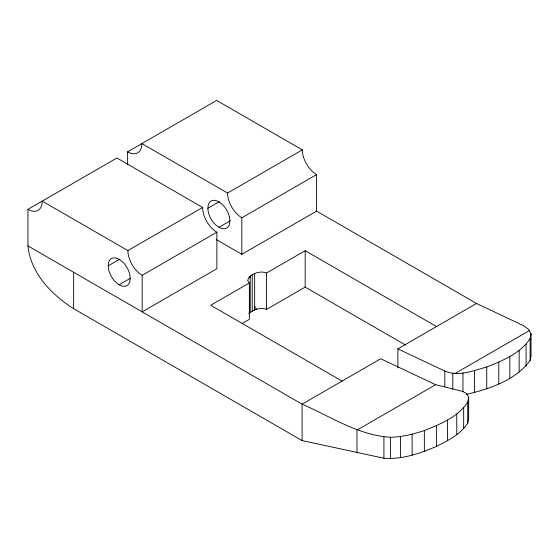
<?xml version="1.0" encoding="UTF-8"?>
<svg xmlns="http://www.w3.org/2000/svg" width="559" height="559" viewBox="0 0 559 559"><rect width="100%" height="100%" fill="white"/><g stroke="black" fill="none" stroke-linecap="round" stroke-linejoin="round"><path stroke-width="0.84" d="M108.201 265.832L108.565 262.639A15.596 9.007 60 0 1 116.363 258.132L119.116 259.306L122.072 261.43A15.596 9.007 60 0 1 129.87 274.937L130.233 278.333L129.87 281.533A15.596 9.007 60 0 1 122.072 286.033L119.116 284.748L116.363 282.735A15.596 9.007 60 0 1 108.565 269.228L108.201 265.832L119.521 259.299M207.864 208.297L208.227 205.097A15.596 9.007 60 0 1 216.026 200.59L218.786 201.764L221.734 203.888A15.596 9.007 60 0 1 229.532 217.395L229.896 220.791L229.532 223.991A15.596 9.007 60 0 1 221.734 228.491L218.981 227.317L216.026 225.193A15.596 9.007 60 0 1 208.227 211.686L207.864 208.297L219.191 201.757M248.755 313.271L254.645 309.924L255.17 306.5M249.929 277.781L250.208 276.076C254.736 272.757 261.116 270.766 266.51 273.037L305.179 250.712L436.53 326.554M27.95 245.904C30.612 273.065 51.547 294.698 73.641 308.68L302.084 440.576L383.914 458.233C402.103 459.652 419.893 453.461 436.404 446.445C447.976 440.555 460.567 434.413 467.729 423.079L467.729 402.138L468.659 397.218L466.388 393.417L462.559 391.363L435.629 384.704L380.735 358.766L302.084 404.171L27.95 245.904L27.95 209.366A20.194 11.655 60 0 0 42.225 201.128L127.892 250.586A20.194 11.655 60 0 0 142.175 275.314L142.175 311.845L216.878 268.718L216.878 232.188A20.194 11.655 60 0 1 202.603 207.452L116.936 157.994L27.95 209.366M466.248 394.444C489.558 388.945 515.244 380.462 530.121 360.576L530.121 338.586L531.05 333.66L528.779 329.572L523.469 325.652L476.513 303.467L316.597 211.141L241.837 254.303L216.291 239.552M467.729 423.079L468.659 418.328L468.659 397.218M530.121 360.576L531.05 355.824L531.05 333.66M302.084 440.576L302.084 404.171C330.872 416.637 358.256 435.272 390.42 437.271C402.04 437.033 413.374 434.21 424.351 430.556C440.289 424.134 457.961 417.098 467.729 402.138M397.868 367.941L397.868 348.872L444.824 371.057C458.471 377.011 473.368 370.589 486.742 366.997C502.681 360.583 520.352 353.54 530.121 338.586M249.209 313.494L250.208 312.481L250.208 276.076L248.713 277.599L247.665 280.618L249.377 282.931L249.377 319.329L241.942 323.626M254.645 273.519L254.645 309.924L256.693 308.659M218.981 227.317L230.273 220.763M127.613 164.877L127.613 151.831L216.654 100.424L302.321 149.882A20.194 11.655 60 0 0 316.597 174.611L316.597 211.141M127.892 250.586L202.603 207.452M127.613 151.831A20.194 11.655 60 0 0 141.895 143.586L227.562 193.044L302.321 149.882M142.175 275.314L216.878 232.188M241.837 254.303L241.837 217.772L316.597 174.611M249.377 282.931L210.708 305.256L342.066 381.091M254.645 309.924C258.384 308.561 262.751 307.681 266.51 309.441L305.179 287.116L405.582 345.085M397.868 348.872L476.513 303.467M435.629 384.704L356.977 430.109L356.977 452.42M454.914 373.566L529.247 330.648M119.116 284.748L130.471 278.228M526.068 344.295L526.068 366.159M519.15 350.409L519.15 372.189M509.85 356.502L509.85 378.254M498.796 362.162L498.796 383.942M486.742 366.997L486.742 388.861M474.514 370.694L474.514 392.684M463.677 407.853L463.677 428.662M462.943 372.986L462.943 391.733M456.759 413.96L456.759 434.692M452.811 373.426L452.811 389.106M447.459 420.054L447.459 440.758M444.824 371.057L444.824 386.716M436.404 425.713L436.404 446.445M424.351 430.556L424.351 451.365M412.123 434.245L412.123 455.187M400.551 436.537L400.551 457.646M390.42 437.271L390.42 458.576M383.914 436.768L383.914 458.233M305.179 250.712L305.179 287.116M266.51 273.037L266.51 309.441M252.228 274.686L252.228 311.09M73.641 272.282L73.641 308.68M241.837 217.772A20.194 11.655 60 0 1 227.562 193.044"/></g></svg>
